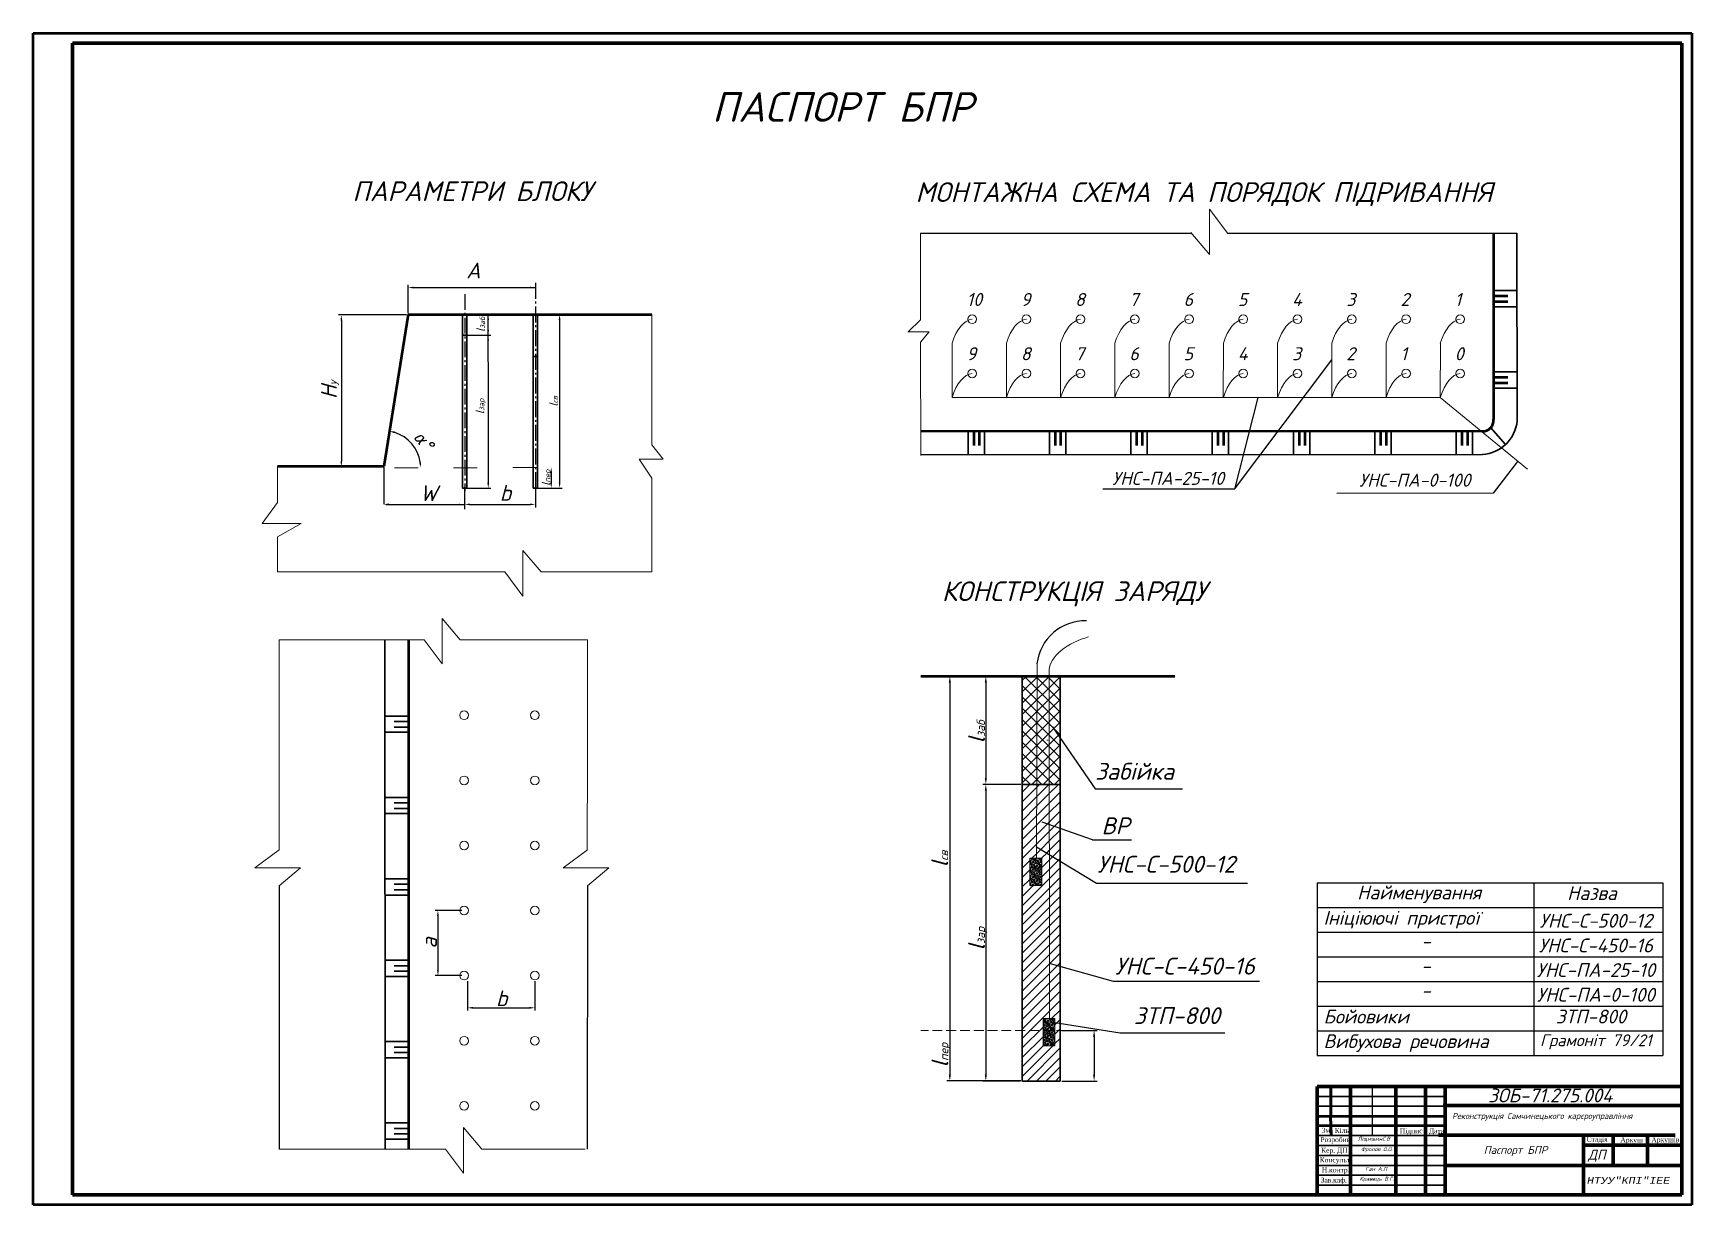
# Model space of a CAD drawing. Header units: millimetres. Extents: x 1555 to 5750, y -1109 to 1444.
# Drawn here: x 1555 to 2396, y 129 to 723 of the extents above; entities that cross this region are included whole.
import ezdxf

# ---------------------------------------------------------------- set-up
doc = ezdxf.new("R2010")
doc.units = ezdxf.units.MM
for name, pattern in [('ACAD_ISO03W100', [30, 12, -18]), ('gost5', [7, 5, -2, 0]), ('gost6', [12, 8, -1.5, 1, -1.5])]:
    doc.linetypes.add(name, pattern=pattern)
doc.layers.add('Вставка', color=7, linetype='Continuous')
pattern_1 = [(45, (-136.6457, -93.2597), (-2.4004225, 2.4004225), [])]
pattern_2 = [(135, (-136.6457, -93.2597), (-1.920338, -1.920338), []), (135, (-136.1656, -92.7796), (-1.920338, -1.920338), []), (45, (-136.6457, -93.2597), (-1.920338, 1.920338), [-0.678942, 0.678942]), (45, (-137.1258, -92.7796), (-1.920338, 1.920338), [-0.678942, 0.678942]), (45, (-137.6059, -92.2995), (-1.920338, 1.920338), [0.678942, -0.678942]), (45, (-138.086, -91.8194), (-1.920338, 1.920338), [0.678942, -0.678942]), (135, (-135.6855, -92.2995), (-1.920338, -1.920338), [0.678942, -0.678942]), (135, (-135.2054, -91.8194), (-1.920338, -1.920338), [0.678942, -0.678942])]

# ---------------------------------------------------------------- blocks, each defined once
blk = doc.blocks.new('cgbty')
at = {"lineweight": 20}
for p, q in [((1856.58, 552.32), (1866.35, 552.31)), ((1862.39, 557.78), (1856.6, 552.32)), ((1866.33, 552.22), (1862.32, 547.51))]:
    blk.add_line(p, q, dxfattribs=at)
blk = doc.blocks.new('A$C3CA734DA')
at = {"color": 1, "lineweight": 50}
for p, q in [((0, 0), (594, 0)), ((0, -841), (0, 0)), ((594, 0), (594, -841)), ((594, -841), (0, -841))]:
    blk.add_line(p, q, dxfattribs=at)

msp = doc.modelspace()

# ---------------------------------------------------------------- hatches: boundary and pattern name
at = {"lineweight": 9}
h = msp.add_hatch(dxfattribs=at)
h.set_pattern_fill('AR-SAND', color=256, scale=1.28304, style=0)
h.set_pattern_definition([(37.5, (842.31, -62.18), (-2.053, 62.7937), [0, -49.5356, 0, -55.4017, 0, -52.9575]), (7.5, (842.31, -62.18), (57.6756, 91.9715), [0, -26.7232, 0, -44.6472, 0, -17.1093]), (327.5, (802.223, -62.18), (101.4875, 0.1844), [0, -16.2946, 0, -58.6606, 0, -76.5847]), (317.5, (802.22, -62.18), (97.9673, 28.603), [0, -8.1473, 0, -38.4553, 0, -43.9954])])
h.paths.add_polyline_path([(2056.6648, 363.6808), (2075.9104, 363.6808), (2075.9104, 397.0398), (2071.8455, 397.0398), (2056.6648, 397.0398)])
at = {"lineweight": 20}
h = msp.add_hatch(dxfattribs=at)
h.set_pattern_fill('ANSI37', color=256, scale=1.28304, style=0)
h.set_pattern_definition([(45, (-136.6457, -93.2597), (-2.880507, 2.880507), []), (135, (-136.6457, -93.2597), (-2.880507, -2.880507), [])])
h.paths.add_polyline_path([(2056.6648, 342.0625), (2075.9104, 342.0625), (2075.9104, 397.0398), (2071.8455, 397.0398), (2056.6648, 397.0398)])
at = {"lineweight": 25}
h = msp.add_hatch(dxfattribs=at)
h.set_pattern_fill('LINE', color=256, scale=1.0692, angle=45, style=0)
h.set_pattern_definition(pattern_1)
h.paths.add_polyline_path([(2070.3935, 306.5146), (2063.9017, 310.4143), (2063.8858, 304.6656), (2066.6013, 304.6656), (2066.6013, 290.86), (2060.5218, 290.86), (2060.5218, 304.6656), (2063.8858, 304.6656), (2063.9896, 342.0625), (2056.6648, 342.0625), (2056.6648, 217.418), (2067.1882, 217.4187), (2067.1882, 223.4041), (2070.4029, 223.4041)])
h.paths.add_polyline_path([(2070.3918, 321.7653), (2075.9104, 319.8114), (2075.9104, 342.0625), (2070.3895, 342.0625)])
h.paths.add_polyline_path([(2075.9104, 319.8114), (2070.3918, 321.7653), (2070.3935, 306.5146), (2075.9104, 303.2005)])
h.paths.add_polyline_path([(2067.1882, 209.5985), (2067.1882, 217.4187), (2056.6648, 217.418), (2056.6648, 191.7534), (2075.6136, 191.7534), (2075.9104, 192.0502), (2075.9104, 217.4194), (2073.2676, 217.4192), (2073.2676, 209.5985)])
h.paths.add_polyline_path([(2070.4029, 223.4041), (2073.2676, 223.4041), (2073.2676, 221.4919), (2075.9104, 221.0726), (2075.9104, 303.2005), (2070.3935, 306.5146)])
h.paths.add_polyline_path([(2075.9104, 221.0726), (2073.2676, 221.4919), (2073.2676, 217.4192), (2075.9104, 217.4194)])
h = msp.add_hatch(dxfattribs=at)
h.set_pattern_fill('LINE', color=256, scale=1.0692, angle=45, style=0)
h.set_pattern_definition(pattern_1)
h.paths.add_polyline_path([(2070.3895, 342.0625), (2063.9896, 342.0625), (2063.9017, 310.4143), (2070.3935, 306.5146)])
h = msp.add_hatch(dxfattribs=at)
h.set_pattern_fill('BOX', color=256, scale=0.10692, angle=45, style=0)
h.set_pattern_definition(pattern_2)
h.paths.add_polyline_path([(2066.6013, 304.6656), (2060.5218, 304.6656), (2060.5218, 290.86), (2066.6013, 290.86)])
h = msp.add_hatch(dxfattribs=at)
h.set_pattern_fill('BOX', color=256, scale=0.10692, angle=45, style=0)
h.set_pattern_definition(pattern_2)
h.paths.add_polyline_path([(2073.2676, 217.4192), (2067.1882, 217.4187), (2067.1882, 209.5985), (2073.2676, 209.5985)])
h.paths.add_polyline_path([(2073.2676, 217.4192), (2073.2676, 223.4041), (2067.1882, 223.4041), (2067.1882, 217.4187)])

# ---------------------------------------------------------------- linework, layer by layer
at = {"lineweight": 80}
for p, q in [((1575.1645, 718.0007), (2391.1645, 718.0007)), ((1575.1645, 134.0007), (1575.1645, 718.0007)), ((2391.1645, 718.0007), (2391.1645, 134.0007)), ((2206.1645, 189.0007), (2206.1645, 134.0007)), ((2391.1645, 189.0007), (2206.1645, 189.0007)), ((2223.1645, 189.0007), (2223.1645, 134.0007)), ((2246.1645, 189.0007), (2246.1645, 134.0007)), ((2261.1645, 189.0007), (2261.1645, 134.0007)), ((2271.1645, 189.0007), (2271.1645, 134.0007)), ((2270.0245, 179.3225), (2390.0245, 179.3225)), ((2267.6532, 164.3476), (2387.6532, 164.3476)), ((2341.3072, 164.2857), (2341.3072, 134.2857)), ((2356.3072, 164.2857), (2356.3072, 149.2857)), ((2373.6645, 164.0007), (2373.6645, 149.0007)), ((2391.3072, 159.2857), (2341.3072, 159.2857)), ((2271.1645, 149.0007), (2391.1645, 149.0007)), ((2391.1645, 134.0007), (1575.1645, 134.0007))]:
    msp.add_line(p, q, dxfattribs=at)
at = {"lineweight": 20}
for p, q in [((2151.6099, 610.7186), (2151.6099, 633.85)), ((2151.6223, 633.8571), (2160.9303, 621.3733)), ((2005.1421, 621.5703), (2005.1556, 577.643)), ((2142.1721, 621.9222), (2151.6099, 610.7186)), ((1868.7736, 580.3707), (1868.7736, 514.2293)), ((2005.0329, 566.3387), (2005.1945, 508.851)), ((2021.1695, 565.8426), (2021.1121, 538.3383)), ((2048.6264, 565.8509), (2048.6121, 538.3383)), ((2076.1264, 565.8592), (2076.1121, 538.3383)), ((2103.6264, 565.8674), (2103.6121, 538.3383)), ((2131.1265, 565.8757), (2131.1121, 538.3383)), ((2158.6265, 565.884), (2158.6121, 538.3383)), ((2186.1265, 565.8923), (2186.1121, 538.3383)), ((2213.6265, 565.9005), (2213.6121, 538.3383)), ((2241.1265, 565.9088), (2241.1121, 538.3383)), ((2268.6517, 565.9171), (2268.6465, 538.3726)), ((2021.1367, 538.3687), (2268.654, 538.3345)), ((2268.6162, 538.3507), (2312.7886, 502.0061)), ((1868.7736, 514.2293), (1874.5612, 507.0007)), ((1874.5612, 507.0007), (1862.5037, 507.0007)), ((1862.5037, 507.0007), (1868.7736, 497.3626)), ((1679.0656, 485.0786), (1679.0656, 503.3595)), ((1868.7736, 497.3626), (1868.7736, 449.8996)), ((1671.3488, 474.4767), (1679.0656, 485.0786)), ((1691.1231, 474.4767), (1671.3488, 474.4767)), ((1679.0656, 467.73), (1691.1231, 474.4767)), ((1679.0656, 449.8996), (1679.0656, 467.73)), ((1812.6624, 449.8996), (1803.4987, 460.7424)), ((1803.4987, 460.7424), (1803.4987, 437.611)), ((1794.335, 449.8996), (1679.0656, 449.8996)), ((1803.4987, 437.611), (1794.335, 449.8996)), ((1868.7736, 449.8996), (1812.6624, 449.8996)), ((1771.6783, 415.4759), (1762.5146, 426.3188)), ((1762.5146, 426.3188), (1762.5146, 403.1873)), ((1679.9254, 356.1838), (1679.9254, 415.4759)), ((1753.351, 415.4759), (1679.9254, 415.4759)), ((1762.5146, 403.1873), (1753.351, 415.4759)), ((1806.6999, 415.4759), (1771.6783, 415.4759)), ((1836.1526, 415.4759), (1806.6999, 415.4759)), ((1836.1526, 356.1838), (1836.1526, 415.4759)), ((1679.9169, 308.9989), (1679.9254, 356.1838)), ((1836.1441, 308.9989), (1836.1526, 356.1838)), ((1667.6311, 299.8373), (1679.9197, 309.001)), ((1823.8583, 299.8373), (1836.1469, 309.001)), ((1690.7625, 299.8373), (1667.6311, 299.8373)), ((1679.9197, 290.6736), (1690.7625, 299.8373)), ((1846.9897, 299.8373), (1823.8583, 299.8373)), ((1836.1469, 290.6736), (1846.9897, 299.8373)), ((1782.5892, 157.2915), (1773.4256, 168.1344)), ((1773.4256, 168.1344), (1773.4256, 145.003)), ((1764.2619, 157.2915), (1679.8895, 157.2915)), ((1773.4256, 145.003), (1764.2619, 157.2915)), ((1807.6889, 157.2915), (1782.5892, 157.2915)), ((1835.0794, 157.2915), (1807.6889, 157.2915))]:
    msp.add_line(p, q, dxfattribs=at)
at = {"lineweight": 25}
for p, q in [((2005.1421, 621.5703), (2142.4723, 621.5659)), ((2160.7871, 621.5653), (2307.3845, 621.5606)), ((1745.2725, 581.0028), (1745.2725, 595.4041)), ((1748.0225, 594.0291), (1809.738, 594.0291)), ((1775.6688, 580.3438), (1787.2938, 580.3438)), ((1785.8658, 556.3221), (1785.8658, 580.3427)), ((1810.5376, 580.3644), (1823.46, 580.3644)), ((1744.4085, 580.158), (1710.0462, 580.158)), ((1711.4212, 577.408), (1711.4212, 505.9715)), ((1822.085, 577.6144), (1822.085, 495.1072)), ((1774.7293, 569.8203), (1787.2865, 569.8203)), ((1785.9115, 556.2677), (1785.9115, 495.1139)), ((2164.2367, 491.867), (2213.5633, 557.4091)), ((2176.0349, 538.3547), (2164.22, 491.8772)), ((2307.7271, 505.8426), (2295.3522, 489.828)), ((1732.0381, 503.2215), (1710.0462, 503.2215)), ((1817.8266, 500.0281), (1817.8266, 495.076)), ((1774.6417, 492.3639), (1787.2865, 492.3639)), ((1810.4951, 492.3572), (1823.46, 492.3572)), ((2164.22, 491.8772), (2097.4499, 491.8772)), ((2295.3522, 489.828), (2216.1287, 489.6392)), ((1734.068, 483.9897), (1773.9675, 483.9897)), ((2055.85, 396.8994), (2018.3488, 396.8994)), ((2055.9516, 397.0023), (2036.594, 397.0023)), ((2019.9526, 393.6918), (2019.9526, 194.9899)), ((2038.1978, 393.7947), (2038.1978, 345.347)), ((2072.0721, 371.3522), (2093.6336, 339.9275)), ((2055.9516, 342.1394), (2036.594, 342.1394)), ((2055.8588, 342.154), (2036.5993, 342.154)), ((2038.2031, 338.9464), (2038.2031, 194.9579)), ((2093.6336, 339.9275), (2137.9087, 339.9275)), ((2092.3161, 314.0029), (2066.6793, 323.0797)), ((2092.3161, 314.0029), (2111.9939, 314.0029)), ((2063.8991, 310.4159), (2094.308, 292.1489)), ((1679.9197, 290.6736), (1679.8895, 157.2915)), ((1836.1469, 290.6736), (1836.1167, 157.2915)), ((2094.308, 292.1489), (2170.9174, 292.0742)), ((1772.5754, 278.2183), (1759.0184, 278.2183)), ((1760.3934, 275.4683), (1760.3934, 247.9437)), ((1772.5262, 245.1937), (1759.0184, 245.1937)), ((2070.8976, 251.285), (2102.6832, 242.416)), ((1775.4351, 242.3292), (1775.4351, 227.5073)), ((1809.5297, 242.3086), (1809.5297, 227.5073)), ((2102.6832, 242.416), (2177.007, 242.416)), ((1778.1851, 228.8823), (1806.7797, 228.8823)), ((2072.2394, 221.6551), (2106.368, 216.2405)), ((2076.6681, 217.4206), (2094.7074, 217.4206)), ((2093.1036, 214.213), (2093.1036, 194.9221)), ((2106.368, 216.2405), (2159.4206, 216.2405)), ((2055.9793, 191.7823), (2018.3488, 191.7823)), ((2055.7987, 191.7503), (2036.5993, 191.7503)), ((2076.7014, 191.7145), (2094.7074, 191.7145)), ((2234.1519, 188.5589), (2234.1519, 169.2434)), ((2206.1645, 179.0007), (2206.1645, 184.0007)), ((2213.1526, 174.0723), (2213.1526, 169.2434)), ((2234.1257, 169.5697), (2234.1257, 164.4124)), ((2206.1645, 134.0007), (2206.1645, 139.0007))]:
    msp.add_line(p, q, dxfattribs=at)
at = {"lineweight": 50}
for p, q in [((2295.5478, 621.5703), (2295.602, 527.0735)), ((2295.602, 589.8834), (2302.8999, 589.8834)), ((1745.2883, 580.3595), (1732.9068, 503.3595)), ((1745.2815, 580.3595), (1868.7736, 580.3707)), ((2295.602, 587.0482), (2302.8999, 587.0482)), ((2295.602, 548.6334), (2302.8999, 548.6334)), ((2295.602, 545.7982), (2302.8999, 545.7982)), ((2005.1594, 521.3135), (2290.0041, 521.2059)), ((2032.0531, 521.2059), (2032.0531, 513.908)), ((2034.8883, 521.2059), (2034.8883, 513.908)), ((2073.3031, 521.2059), (2073.3031, 513.908)), ((2076.1383, 521.2059), (2076.1383, 513.908)), ((2114.5531, 521.2059), (2114.5531, 513.908)), ((2117.3883, 521.2059), (2117.3883, 513.908)), ((2155.8031, 521.2059), (2155.8031, 513.908)), ((2158.6383, 521.2059), (2158.6383, 513.908)), ((2197.0531, 521.2059), (2197.0531, 513.908)), ((2199.8883, 521.2059), (2199.8883, 513.908)), ((2238.3031, 521.2059), (2238.3031, 513.908)), ((2241.1383, 521.2059), (2241.1383, 513.908)), ((2279.5531, 521.2059), (2279.5531, 513.908)), ((2282.3883, 521.2059), (2282.3883, 513.908)), ((1732.9124, 503.3595), (1679.0656, 503.3595)), ((1745.4538, 415.4759), (1745.4538, 157.2915)), ((2005.2658, 397.0398), (2071.8455, 397.0398)), ((2071.8455, 397.0398), (2134.0397, 397.0398)), ((2206.1645, 174.0007), (2271.1645, 174.0007)), ((2271.1645, 169.0007), (2206.1645, 169.0007))]:
    msp.add_line(p, q, dxfattribs=at)
at = {"lineweight": 30}
for p, q in [((2307.5959, 526.4761), (2307.3845, 621.5703)), ((2295.602, 592.4761), (2307.5959, 592.4761)), ((2295.602, 592.4761), (2307.6045, 592.4761)), ((1772.7815, 580.3595), (1772.7815, 492.3595)), ((1774.9693, 492.355), (1774.9815, 580.3595)), ((1808.669, 580.3595), (1808.669, 492.3595)), ((1810.869, 492.3595), (1810.869, 580.3595)), ((2295.602, 584.2261), (2307.5959, 584.2261)), ((2295.602, 584.2261), (2307.6045, 584.2261)), ((1774.9795, 569.8203), (1772.7795, 569.8203)), ((1808.6731, 559.0556), (1810.8731, 559.0556)), ((2295.602, 551.2261), (2307.5959, 551.2261)), ((2295.602, 551.2261), (2307.6045, 551.2261)), ((2295.602, 542.9761), (2307.5959, 542.9761)), ((2295.602, 542.9761), (2307.6045, 542.9761)), ((2294.1838, 522.8619), (2301.7612, 514.4833)), ((2029.231, 521.2059), (2029.231, 509.2119)), ((2029.231, 521.2059), (2029.231, 509.2033)), ((2037.481, 521.2059), (2037.481, 509.2119)), ((2037.481, 521.2059), (2037.481, 509.2033)), ((2070.481, 521.2059), (2070.481, 509.2119)), ((2070.481, 521.2059), (2070.481, 509.2033)), ((2078.731, 521.2059), (2078.731, 509.2119)), ((2078.731, 521.2059), (2078.731, 509.2033)), ((2111.731, 521.2059), (2111.731, 509.2119)), ((2111.731, 521.2059), (2111.731, 509.2033)), ((2119.981, 521.2059), (2119.981, 509.2119)), ((2119.981, 521.2059), (2119.981, 509.2033)), ((2152.981, 521.2059), (2152.981, 509.2119)), ((2152.981, 521.2059), (2152.981, 509.2033)), ((2161.231, 521.2059), (2161.231, 509.2119)), ((2161.231, 521.2059), (2161.231, 509.2033)), ((2194.231, 521.2059), (2194.231, 509.2119)), ((2194.231, 521.2059), (2194.231, 509.2033)), ((2202.481, 521.2059), (2202.481, 509.2119)), ((2202.481, 521.2059), (2202.481, 509.2033)), ((2235.481, 521.2059), (2235.481, 509.2119)), ((2235.481, 521.2059), (2235.481, 509.2033)), ((2243.731, 521.2059), (2243.731, 509.2119)), ((2243.731, 521.2059), (2243.731, 509.2033)), ((2276.731, 521.2059), (2276.731, 509.2119)), ((2276.731, 521.2059), (2276.731, 509.2119)), ((2276.731, 521.2059), (2276.731, 509.2033)), ((2284.981, 521.2059), (2284.981, 509.2119)), ((2005.1936, 509.1526), (2290.0041, 509.471)), ((1772.7815, 492.3595), (1774.9815, 492.3595)), ((1808.669, 492.3595), (1810.869, 492.3595)), ((1733.5176, 415.4759), (1733.7189, 157.2915)), ((2056.6648, 397.0398), (2056.6648, 191.7534)), ((2075.9104, 191.7534), (2075.9104, 397.0398)), ((1745.4538, 376.8146), (1733.4512, 376.8146)), ((1745.4538, 376.8146), (1733.4598, 376.8146)), ((1745.4538, 373.9926), (1738.1558, 373.9926)), ((1745.4538, 371.1573), (1738.1558, 371.1573)), ((1745.4538, 368.5646), (1733.4512, 368.5646)), ((1745.4538, 368.5646), (1733.4598, 368.5646)), ((2056.6648, 342.0625), (2075.9104, 342.0625)), ((1745.4538, 335.5646), (1733.4512, 335.5646)), ((1745.4538, 335.5646), (1733.4598, 335.5646)), ((1745.4538, 332.7426), (1738.1558, 332.7426)), ((1745.4538, 329.9073), (1738.1558, 329.9073)), ((1745.4538, 327.3146), (1733.4512, 327.3146)), ((1745.4538, 327.3146), (1733.4598, 327.3146)), ((1745.4538, 294.3146), (1733.4512, 294.3146)), ((1745.4538, 286.0646), (1733.4512, 286.0646)), ((1745.4538, 294.3146), (1733.4598, 294.3146)), ((1745.4538, 286.0646), (1733.4598, 286.0646)), ((1745.4538, 291.4926), (1738.1558, 291.4926)), ((1745.4538, 288.6573), (1738.1558, 288.6573)), ((1745.4538, 253.0646), (1733.4512, 253.0646)), ((1745.4538, 253.0646), (1733.4598, 253.0646)), ((1745.4538, 244.8146), (1733.4512, 244.8146)), ((1745.4538, 244.8146), (1733.4598, 244.8146)), ((1745.4538, 250.2426), (1738.1558, 250.2426)), ((1745.4538, 247.4073), (1738.1558, 247.4073)), ((1745.4538, 211.8146), (1733.4512, 211.8146)), ((1745.4538, 211.8146), (1733.4598, 211.8146)), ((1745.4538, 203.5646), (1733.4512, 203.5646)), ((1745.4538, 203.5646), (1733.4598, 203.5646)), ((1745.4538, 208.9926), (1738.1558, 208.9926)), ((1745.4538, 206.1573), (1738.1558, 206.1573)), ((2056.6648, 191.7534), (2075.9104, 191.7534)), ((2206.1645, 184.0007), (2271.1645, 184.0007)), ((2206.1645, 179.0007), (2271.1645, 179.0007)), ((1745.4538, 170.5646), (1733.4512, 170.5646)), ((1745.4538, 170.5646), (1733.4598, 170.5646)), ((1745.4538, 170.5646), (1733.4598, 170.5646)), ((2206.1645, 174.0007), (2271.1645, 174.0007)), ((1745.4538, 162.3146), (1733.4598, 162.3146)), ((1745.4538, 167.7426), (1738.1558, 167.7426)), ((1745.4538, 164.9073), (1738.1558, 164.9073)), ((2271.3669, 164.128), (2206.3669, 164.128)), ((2271.1645, 159.0007), (2206.1645, 159.0007)), ((2271.1645, 154.0007), (2206.1645, 154.0007)), ((2206.1645, 149.0007), (2271.1645, 149.0007)), ((2206.1645, 144.0007), (2271.1645, 144.0007)), ((2206.1645, 139.0007), (2271.1645, 139.0007))]:
    msp.add_line(p, q, dxfattribs=at)
at = {"linetype": 'gost6', "lineweight": 25}
for p, q in [((1774.0945, 590.7113), (1773.9337, 481.6588)), ((1809.8605, 596.3858), (1809.8007, 482.5316))]:
    msp.add_line(p, q, dxfattribs=at)
at = {"linetype": 'ByBlock', "lineweight": 25}
for p, q in [((1732.9343, 503.2285), (1732.9343, 484.1746)), ((1773.9353, 492.3642), (1773.9353, 482.7229)), ((1773.9385, 492.761), (1773.9385, 482.7314)), ((1809.8083, 492.4125), (1809.8083, 482.7314)), ((1776.6885, 484.1064), (1807.0583, 484.1064))]:
    msp.add_line(p, q, dxfattribs=at)
at = {"linetype": 'ACAD_ISO03W100', "lineweight": 20}
msp.add_line((1738.2929, 502.6577), (1820.148, 502.7781), dxfattribs=at)
at = {"lineweight": 9}
for p, q in [((2063.8857, 304.6413), (2064.1602, 403.5395)), ((2070.4029, 223.4448), (2070.3829, 400.4224)), ((2063.8857, 304.6413), (2063.8857, 304.6413)), ((2075.6136, 191.7534), (2075.9104, 192.0502))]:
    msp.add_line(p, q, dxfattribs=at)
at = {"color": 0}
for p, q in [((2206.1645, 292.2124), (2381.5069, 292.2124)), ((2206.1645, 292.2124), (2206.1645, 204.7395)), ((2316.1142, 292.2124), (2316.1142, 204.7395)), ((2381.5069, 292.2124), (2381.5069, 204.7395)), ((2206.1645, 279.6853), (2381.5069, 279.6853)), ((2206.1645, 267.1582), (2381.5069, 267.1582)), ((2206.1645, 254.6853), (2381.5069, 254.6853)), ((2206.1645, 242.1582), (2381.5069, 242.1582)), ((2206.1645, 229.6853), (2381.5069, 229.6853)), ((2206.1645, 217.2124), (2381.5069, 217.2124)), ((2206.1645, 204.7395), (2381.5069, 204.7395))]:
    msp.add_line(p, q, dxfattribs=at)
at = {"linetype": 'gost5', "lineweight": 20}
msp.add_line((2093.1036, 217.4206), (2005.2658, 217.4142), dxfattribs=at)
at = {"lineweight": 60}
for p, q in [((2213.1645, 174.0007), (2213.1645, 189.0007)), ((2212.9895, 173.8675), (2213.3581, 164.2896))]:
    msp.add_line(p, q, dxfattribs=at)
at = {"lineweight": 9}
for points in [[(2060.5218, 304.6656), (2066.6013, 304.6656), (2066.6013, 290.86), (2060.5218, 290.86)], [(2067.1882, 223.4041), (2073.2676, 223.4041), (2073.2676, 209.5985), (2067.1882, 209.5985)]]:
    msp.add_lwpolyline(points, close=True, dxfattribs=at)
at = {"lineweight": 20}
for centre in [(2031.2434, 577.9571), (2058.7434, 577.9571), (2086.2434, 577.9571), (2113.7434, 577.9571), (2141.2434, 577.9571), (2168.7434, 577.9571), (2196.2434, 577.9571), (2223.7434, 577.9571), (2251.2434, 577.9571), (2278.7434, 577.9571), (2031.2434, 550.4571), (2058.7434, 550.4571), (2086.2434, 550.4571), (2113.7434, 550.4571), (2141.2434, 550.4571), (2168.7434, 550.4571), (2196.2434, 550.4571), (2223.7434, 550.4571), (2251.2434, 550.4571), (2278.7434, 550.4571), (1773.6413, 377.1937), (1809.5288, 377.1937), (1773.6413, 344.1937), (1809.5288, 344.1937), (1773.6413, 311.1937), (1809.5288, 311.1937), (1773.6413, 278.1937), (1809.5288, 278.1937), (1773.6413, 245.1937), (1809.5288, 245.1937), (1773.6413, 212.1937), (1809.5288, 212.1937), (1773.6413, 179.1937), (1809.5288, 179.1937)]:
    msp.add_circle(centre, 2.2, dxfattribs=at)
at = {"lineweight": 50}
msp.add_arc((2290.3138, 526.5145), 5.3176, 266.6610036, 6.0343982, dxfattribs=at)
at = {"lineweight": 30}
msp.add_arc((2289.028, 528.0828), 18.6374, 273.0023694, 355.0545608, dxfattribs=at)
at = {"lineweight": 25}
for centre, radius, start, end in [((1732.8019, 502.6718), 18.8011, 8.4993094, 72.486073), ((2088.6464, 400.4157), 24.7178, 88.7034689, 173.2629602)]:
    msp.add_arc(centre, radius, start, end, dxfattribs=at)
at = {"lineweight": 20, "extrusion": (0, 0, -1)}
for centre in [(2031.2115, 554.2305), (2058.7115, 554.2305), (2086.2115, 554.2305), (2113.7115, 554.2305), (2141.2115, 554.2305), (2168.7115, 554.2305), (2196.2115, 554.2305), (2223.7115, 554.2305), (2251.2115, 554.2305), (2278.7115, 554.2305), (2031.2115, 526.7305), (2058.7115, 526.7305), (2086.2115, 526.7305), (2113.7115, 526.7305), (2141.2115, 526.7305), (2168.7115, 526.7305), (2196.2115, 526.7305), (2223.7115, 526.7305), (2251.2115, 526.7305), (2278.7115, 526.7305)]:
    msp.add_ellipse(centre, major_axis=(0.9219, 23.758), ratio=0.50203518, start_param=-1.07970595, end_param=-0.07447497, dxfattribs=at)
at = {"lineweight": 9}
msp.add_ellipse((2087.8504, 406.0755), major_axis=(17.021, 7.7748), ratio=0.50478512, start_param=1.20486813, end_param=2.91571944, dxfattribs=at)
at = {"lineweight": 25}
for points in [[(1748.0225, 594.4874), (1748.0225, 593.5707), (1745.2725, 594.0291)], [(1807.1092, 594.4873), (1807.1092, 593.5707), (1809.8592, 594.029)], [(1785.4051, 577.5938), (1786.3217, 577.5938), (1785.8634, 580.3438)], [(1821.6266, 577.6144), (1822.5433, 577.6144), (1822.085, 580.3644)], [(1710.9629, 577.408), (1711.8795, 577.408), (1711.4212, 580.158)], [(1785.4063, 572.569), (1786.323, 572.569), (1785.8646, 569.819)], [(1785.4065, 567.0733), (1786.3232, 567.0733), (1785.8649, 569.8233)], [(1738.3543, 520.1553), (1738.5655, 521.0473), (1735.7839, 521.2349)], [(1710.9629, 505.9715), (1711.8795, 505.9715), (1711.4212, 503.2215)], [(1751.8536, 505.485), (1750.9395, 505.4161), (1751.603, 502.7083)], [(1817.3683, 500.0281), (1818.285, 500.0281), (1817.8266, 502.7781)], [(1785.4532, 495.1139), (1786.3698, 495.1139), (1785.9115, 492.3639)], [(1817.3683, 495.076), (1818.285, 495.076), (1817.8266, 492.326)], [(1821.6266, 495.1072), (1822.5433, 495.1072), (1822.085, 492.3572)], [(2019.418, 393.6918), (2020.4872, 393.6918), (2019.9526, 396.8994)], [(2037.6632, 393.7947), (2038.7324, 393.7947), (2038.1978, 397.0023)], [(2037.6632, 345.347), (2038.7324, 345.347), (2038.1978, 342.1394)], [(2037.6685, 338.9464), (2038.7377, 338.9464), (2038.2031, 342.154)], [(1759.9351, 275.4683), (1760.8517, 275.4683), (1760.3934, 278.2183)], [(1759.9351, 247.9437), (1760.8517, 247.9437), (1760.3934, 245.1937)], [(1778.1851, 229.3407), (1778.1851, 228.424), (1775.4351, 228.8823)], [(1806.7797, 229.3407), (1806.7797, 228.424), (1809.5297, 228.8823)], [(2092.569, 214.213), (2093.6382, 214.213), (2093.1036, 217.4206)], [(2019.418, 194.9899), (2020.4872, 194.9899), (2019.9526, 191.7823)], [(2037.6685, 194.9579), (2038.7377, 194.9579), (2038.2031, 191.7503)], [(2092.569, 194.9221), (2093.6382, 194.9221), (2093.1036, 191.7145)]]:
    msp.add_solid(points, dxfattribs=at)
at = {"linetype": 'ByBlock', "lineweight": 25}
for points in [[(1735.66, 484.5884), (1735.66, 483.6718), (1732.91, 484.1301)], [(1771.1853, 484.4526), (1771.1853, 483.5359), (1773.9353, 483.9943)], [(1776.6885, 484.5647), (1776.6885, 483.6481), (1773.9385, 484.1064)], [(1807.0583, 484.5647), (1807.0583, 483.6481), (1809.8083, 484.1064)]]:
    msp.add_solid(points, dxfattribs=at)
at = {"layer": 'Вставка'}
msp.add_line((2396.1645, 140.714), (2396.1645, 723.0007), dxfattribs=at)

# ---------------------------------------------------------------- block references
at = {"lineweight": 25, "rotation": 270}
msp.add_blockref('A$C3CA734DA', (2396.1645, 723.0007), dxfattribs=at)
at = {"lineweight": 25, "xscale": 1.1, "yscale": 1.1, "zscale": 1.1}
msp.add_blockref('cgbty', (-43.5248, -35.9181), dxfattribs=at)

# ---------------------------------------------------------------- texts
at = {"color": 0, "lineweight": 20, "insert": (1899.3565, 693.0745), "char_height": 15, "width": 143.77513, "attachment_point": 1}
msp.add_mtext('{\\fISOCPEUR|b0|i1|c204|p34;ПАСПОРТ\\fISOCPEUR|b0|i1|c0|p34; \\fISOCPEUR|b0|i1|c204|p34;БПР}', dxfattribs=at)
at = {"color": 0, "lineweight": 25, "char_height": 10, "attachment_point": 1}
for s, insert, width in [('{\\fISOCPEUR|b0|i1|c204|p34;ПАРАМЕТРИ БЛОКУ}', (1717.007, 647.8905), 196.656008), ('{\\fISOCPEUR|b0|i1|c204|p34;МОНТАЖНА СХЕМА\\fISOCPEUR|b0|i1|c0|p34; \\fISOCPEUR|b0|i1|c204|p34;ТА\\fISOCPEUR|b0|i1|c0|p34; \\fISOCPEUR|b0|i1|c204|p34;ПОРЯДОК ПІДРИВАННЯ}', (2002.5643, 647.417), 315.112363), ('{\\fISOCPEUR|b0|i1|c204|p34;КОНСТРУКЦІЯ ЗАРЯДУ}', (2015.8865, 445.0879), 196.656008)]:
    msp.add_mtext(s, dxfattribs=dict(at, insert=insert, width=width))
at = {"lineweight": 25, "attachment_point": 1}
for s, insert, char_height, width in [('{\\fISOCPEUR|b0|i1|c0|p34;A}', (1774.76, 606.6894), 8, 9.94555), ('{\\fISOCPEUR|b0|i1|c0|p34;10}', (2028.4676, 591.2813), 6.6, 10.834495), ('{\\fISOCPEUR|b0|i1|c0|p34;9}', (2055.9676, 591.2813), 6.6, 10.834495), ('{\\fISOCPEUR|b0|i1|c0|p34;8}', (2083.4676, 591.2813), 6.6, 10.834495), ('{\\fISOCPEUR|b0|i1|c0|p34;7}', (2110.9676, 591.2813), 6.6, 10.834495), ('{\\fISOCPEUR|b0|i1|c0|p34;6}', (2138.4676, 591.2813), 6.6, 10.834495), ('{\\fISOCPEUR|b0|i1|c0|p34;5}', (2165.9676, 591.2813), 6.6, 10.834495), ('{\\fISOCPEUR|b0|i1|c0|p34;4}', (2193.4676, 591.2813), 6.6, 10.834495), ('{\\fISOCPEUR|b0|i1|c0|p34;3}', (2220.9676, 591.2813), 6.6, 10.834495), ('{\\fISOCPEUR|b0|i1|c0|p34;2}', (2248.4676, 591.2813), 6.6, 10.834495), ('{\\fISOCPEUR|b0|i1|c0|p34;1}', (2275.9676, 591.2813), 6.6, 10.834495), ('{\\fISOCPEUR|b0|i1|c0|p34;9}', (2028.4676, 563.7813), 6.6, 10.834495), ('{\\fISOCPEUR|b0|i1|c0|p34;8}', (2055.9676, 563.7813), 6.6, 10.834495), ('{\\fISOCPEUR|b0|i1|c0|p34;7}', (2083.4676, 563.7813), 6.6, 10.834495), ('{\\fISOCPEUR|b0|i1|c0|p34;6}', (2110.9676, 563.7813), 6.6, 10.834495), ('{\\fISOCPEUR|b0|i1|c0|p34;5}', (2138.4676, 563.7813), 6.6, 10.834495), ('{\\fISOCPEUR|b0|i1|c0|p34;4}', (2165.9676, 563.7813), 6.6, 10.834495), ('{\\fISOCPEUR|b0|i1|c0|p34;3}', (2193.4676, 563.7813), 6.6, 10.834495), ('{\\fISOCPEUR|b0|i1|c0|p34;2}', (2220.9676, 563.7813), 6.6, 10.834495), ('{\\fISOCPEUR|b0|i1|c0|p34;1}', (2248.4676, 563.7813), 6.6, 10.834495), ('{\\fISOCPEUR|b0|i1|c0|p34;0}', (2275.9676, 563.7813), 6.6, 10.834495), ('{\\fTimes New Roman|b1|i0|c204|p18;\\P\\fISOCPEUR|b1|i1|c204|p34;\\H2.4x;УНС-ПА-\\fISOCPEUR|b1|i1|c0|p34;25-1\\fISOCPEUR|b0|i1|c204|p34;0}', (2102.3217, 505.1801), 2.75, 59.403392), ('{\\fTimes New Roman|b1|i0|c204|p18;\\P\\fISOCPEUR|b1|i1|c204|p34;\\H2.4x;УНС-ПА-0\\fISOCPEUR|b1|i1|c0|p34;-1\\fISOCPEUR|b1|i1|c204|p34;0\\fISOCPEUR|b0|i1|c204|p34;0}', (2227.5409, 504.2706), 2.75, 66.624972), ('{\\fISOCPEUR|b0|i1|c0|p34;W}', (1751.2718, 493.8259), 8, 3.287058), ('{\\fTimes New Roman|b0|i0|c204|p18;\\P\\fISOCPEUR|b0|i1|c204|p34;\\H3.2x;Заб\\fISOCPEUR|b0|i1|c0|p34;i\\fISOCPEUR|b0|i1|c204|p34;йка}', (2093.6336, 357.5005), 2.673, 47.634278), ('{\\fISOCPEUR|b0|i1|c204|p34;ВР}', (2096.8674, 325.4284), 8.5536, 30.346708), ('{\\fTimes New Roman|b1|i0|c204|p18;\\P\\fISOCPEUR|b1|i1|c204|p34;\\H3.2x;УНС-С-50\\fISOCPEUR|b0|i1|c204|p34;0\\fISOCPEUR|b0|i1|c0|p34;-12}', (2094.7806, 310.3984), 2.673, 78.109368), ('{\\fISOCPEUR|b1|i1|c204|p34;УНС-С-450\\fISOCPEUR|b1|i1|c0|p34;-16}', (2103.8266, 254.2967), 8.5536, 76.262852), ('{\\fTimes New Roman|b0|i0|c0|p18;\\P\\fISOCPEUR|b0|i1|c204|p34;\\H1.333x;ЗТП-800}', (2113.2969, 239.8735), 6.4152, 64.755134)]:
    msp.add_mtext(s, dxfattribs=dict(at, insert=insert, char_height=char_height, width=width))
at = {"lineweight": 25, "attachment_point": 5}
for s, insert, char_height, rotation in [('{\\fISOCPEUR|b0|i1|c204|p34;\\C0;l\\H0.625x;заб}', (1782.0477, 575.3203), 4.4, 90), ('{\\fISOCPEUR|b0|i1|c204|p34;\\C0;Н\\H0.5x;у}', (1705.6534, 542.1861), 8, 90), ('{\\fISOCPEUR|b0|i1|c204|p34;\\C0;l\\H0.625x;св}', (1818.9663, 536.3608), 4.4, 90), ('{\\fISOCPEUR|b0|i1|c204|p34;\\C0;l\\H0.625x;зар}', (1782.0477, 533.7544), 4.4, 90), ('{\\fISOCPEUR|b0|i1|c161|p34;α\\fISOCPEUR|b0|i1|c204|p34;°}', (1753.1177, 516.549), 6.6, 310.4926912), ('{\\fISOCPEUR|b0|i1|c204|p34;\\C0;l\\H0.625x;пер}', (1815.535, 497.552), 4.4, 90), ('{\\fISOCPEUR|b0|i1|c204|p34;\\H1.818x;\\C0;l\\H0.5001x;заб}', (2033.4977, 368.7902), 4.70448, 90), ('{\\fISOCPEUR|b0|i1|c204|p34;\\C0;l\\H0.5001x;св}', (2014.8197, 304.3283), 8.552745, 90), ('{\\fISOCPEUR|b0|i1|c204|p34;\\C0;l\\H0.5x;зар}', (2034.0576, 263.8974), 8.5536, 90), ('{\\fISOCPEUR|b0|i1|c0|p34;a}', (1755.8859, 261.7413), 8, 90), ('{\\fISOCPEUR|b0|i1|c204|p34;\\C0;l\\H0.5x;пер}', (2015.4768, 204.8328), 8.5536, 90)]:
    msp.add_mtext(s, dxfattribs=dict(at, insert=insert, char_height=char_height, rotation=rotation))
at = {"linetype": 'ByBlock', "lineweight": 25, "insert": (1794.6939, 489.9415), "char_height": 8, "attachment_point": 5}
msp.add_mtext('{\\fISOCPEUR|b0|i1|c0|p34;b}', dxfattribs=at)
at = {"color": 0}
for s, insert, char_height, width, attachment_point in [('{\\fISOCPEUR|b0|i1|c204|p34;Найменування}', (2226.5072, 290.8653), 7, 17.072272, 1), ('{\\fISOCPEUR|b0|i1|c204|p34;Назва}', (2332.9713, 290.5468), 7, 20.694712, 1), ('{\\fISOCPEUR|b0|i1|c204|p34;Ініціюючі пристрої }', (2209.4349, 278.0098), 7, 104.907717, 1), ('{\\fISOCPEUR|b0|i1|c204|p34;УНС-С-500-12}', (2347.5048, 276.5267), 7, 62.781236, 2), ('{\\fISOCPEUR|b0|i1|c0|p34;-\\fISOCPEUR|b0|i1|c204|p34; }', (2261.3935, 266.145), 7, 104.907717, 2), ('{\\fISOCPEUR|b0|i1|c204|p34;УНС-С-450-16}', (2347.5048, 263.9996), 7, 62.781236, 2), ('{\\fISOCPEUR|b0|i1|c0|p34;-\\fISOCPEUR|b0|i1|c204|p34; }', (2261.3935, 253.6721), 7, 104.907717, 2), ('{\\fISOCPEUR|b0|i1|c204|p34;УНС-ПА-25-10}', (2347.5048, 251.5267), 7, 62.781236, 2), ('{\\fISOCPEUR|b0|i1|c0|p34;-\\fISOCPEUR|b0|i1|c204|p34; }', (2261.3935, 241.145), 7, 104.907717, 2), ('{\\fISOCPEUR|b0|i1|c204|p34;УНС-ПА-\\fISOCPEUR|b0|i1|c0|p34;0\\fISOCPEUR|b0|i1|c204|p34;-10\\fISOCPEUR|b0|i1|c0|p34;0}', (2347.5048, 238.9996), 7, 65.029798, 2), ('{\\fISOCPEUR|b0|i1|c204|p34;Бойовики}', (2209.4349, 227.9557), 7, 104.907717, 1), ('{\\fISOCPEUR|b0|i1|c204|p34;ЗТП-800}', (2327.197, 227.9557), 7, 51.698436, 1), ('{\\fISOCPEUR|b0|i1|c204|p34;Вибухова речовина}', (2209.4349, 215.4286), 7, 104.907717, 1), ('{\\fISOCPEUR|b0|i1|c204|p34;Грамоніт 79/21}', (2347.5048, 215.4286), 6, 62.781236, 2)]:
    msp.add_mtext(s, dxfattribs=dict(at, insert=insert, char_height=char_height, width=width, attachment_point=attachment_point))
at = {"lineweight": 25, "insert": (1792.7774, 233.7045), "char_height": 8, "attachment_point": 5}
msp.add_mtext('{\\fISOCPEUR|b0|i1|c0|p34;b}', dxfattribs=at)
at = {"color": 0, "lineweight": 30}
for s, insert, char_height, width, attachment_point in [('{\\fISOCPEUR|b0|i1|c204|p34;\\H1.1667x;\\C256;ЗОБ-71.\\fISOCPEUR|b0|i1|c0|p34;275\\fISOCPEUR|b0|i1|c204|p34;.\\fISOCPEUR|b0|i1|c0|p34;0\\fISOCPEUR|b0|i1|c204|p34;04}', (2324.4003, 187.9607), 6, 57.974266, 2), ('\\pi2;{\\fISOCPEUR|b0|i1|c204|p34;\\C256;ЛіщишинС.В.}', (2234.3193, 163.4754), 2, 23, 2), ('\\pi2;{\\fISOCPEUR|b0|i1|c204|p34;\\C256;Фролов О.О.}', (2235.4337, 158.2117), 2, 23, 2), ('{\\fISOCPEUR|b0|i1|c204|p34;Паспорт БПР}', (2306.7618, 158.841), 4, 70, 2), ('\\pi2;{\\fISOCPEUR|b0|i1|c204|p34;\\C256;Кравець В.Г.}', (2235.4337, 143.2117), 2, 23, 2), ('\\pi2;{\\fISOCPEUR|b0|i1|c204|p34;\\C256;Ган А.Л.}', (2235.4337, 148.2117), 2, 23, 2), ('{\\fISOCTEUR|b0|i1|c204|p49;НТУУ"КПІ"ІЕЕ}', (2343.0333, 143.1478), 3.5, 46.664098, 1)]:
    msp.add_mtext(s, dxfattribs=dict(at, insert=insert, char_height=char_height, width=width, attachment_point=attachment_point))
at = {"lineweight": 20, "attachment_point": 1}
for s, insert, char_height, width in [('{\\fISOCPEUR|b0|i1|c204|p34;  Реконструкція Самчинецького карєроуправління}', (2270.7333, 175.5475), 3, 120), ('{\\fTimes New Roman|b0|i0|c204|p18;Розробив}', (2207.8283, 163.3072), 2.5, 16.045455), ('{\\fTimes New Roman|b0|i0|c204|p18;Зм.}', (2208.5312, 168.0215), 2.5, 16.045455), ('{\\fTimes New Roman|b0|i0|c204|p18;Кіль\\P.}', (2215.0785, 167.9734), 2.5, 16.045455), ('{\\fTimes New Roman|b0|i0|c204|p18;Підпис}', (2248.0631, 167.7614), 2.5, 16.045455), ('{\\fTimes New Roman|b0|i0|c204|p18;Дата}', (2262.8808, 167.7278), 2.5, 16.045455), ('{\\fTimes New Roman|b0|i0|c204|p18;Стадія}', (2342.8045, 163.5328), 2.5, 16.045455), ('{\\fTimes New Roman|b0|i0|c204|p18;Аркуш}', (2359.961, 163.1865), 2.5, 14.281042), ('{\\fTimes New Roman|b0|i0|c204|p18;Аркушів}', (2375.656, 163.2477), 2.5, 16.045455), ('{\\fTimes New Roman|b0|i0|c204|p18;Консульт}', (2207.4597, 152.9925), 2.5, 16.045455), ('{\\fTimes New Roman|b0|i0|c204|p18;Кер. ДП}', (2208.197, 157.9043), 2.5, 16.045455), ('{\\fISOCPEUR|b0|i1|c204|p34;ДП}', (2343.5549, 156.902), 5, 16.045455), ('{\\fTimes New Roman|b0|i0|c204|p18;Н.контр.}', (2208.5656, 147.958), 2.5, 16.045455), ('{\\fTimes New Roman|b0|i0|c204|p18;Зав.каф\\fTimes New Roman|b0|i1|c204|p18;.}', (2207.9512, 142.8007), 2.5, 16.045455)]:
    msp.add_mtext(s, dxfattribs=dict(at, insert=insert, char_height=char_height, width=width))

doc.saveas('drawing.dxf')
